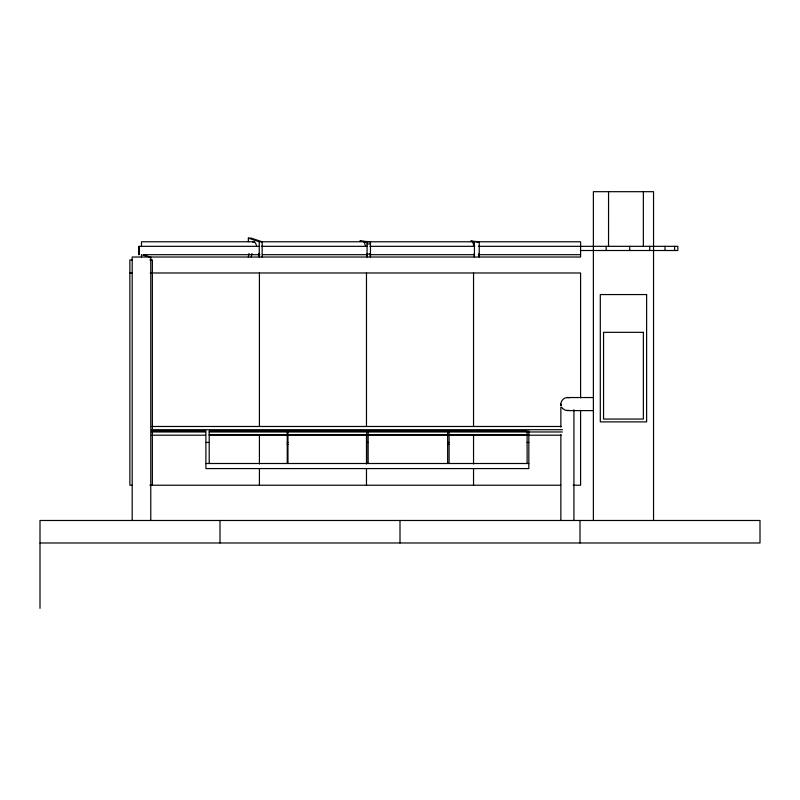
<?xml version="1.0" encoding="UTF-8"?>
<svg xmlns="http://www.w3.org/2000/svg" width="800" height="800" viewBox="0 0 800 800"><rect width="100%" height="100%" fill="white"/><g stroke="black" fill="none" stroke-linecap="round" stroke-linejoin="round"><path stroke-width="1.2" d="M608.54 246.33L608.56 191.69M560.86 405.66C560.22 401.68 563.2 397.48 567.4 397.54L593.38 397.54M562.78 408.69L565.71 410.38L569.09 410.38M248.36 241.69L248.36 238.15L251.26 238.15L262.15 241.77L262.15 257.02M254.22 241.77L141.48 241.77L141.48 245.6M248.36 238.15L259.25 241.77L472.63 241.77M479.02 253.46A429.92 6.88 -90 0 1 479.24 257.02L479.24 241.77L470.82 241.05L474.44 241.77L580.59 241.77L580.59 257.02L132.19 257.02L132.19 520.48M367.08 243.95L370.47 243.95M258.98 246.33L139.3 246.33L139.3 254.69M261.47 246.33L367.43 246.33M369.92 246.33L474.63 246.33M478.37 246.33L677.85 246.33L677.85 250.51L580.59 250.51M367.08 254.11L370.47 254.11M143.98 254.69L259.99 254.69M262.49 254.69L367.27 254.69M369.77 254.69L474.56 254.69M478.3 254.69L580.59 254.69M132.37 259.92L129.87 259.92L129.87 485.23L131.9 485.23M149.87 259.92L152.37 259.92L152.37 485.23M129.87 272.98L132.29 272.98M150.19 272.98L580.59 272.98L580.59 397.83M567.4 410.61L593.38 410.61M151.76 426.48L561.16 426.48M151.76 429.71L562.4 429.71M151.71 430.84L205.9 430.84L205.9 468.58L528.83 468.58L528.83 430.84M151.76 431.97L205.43 431.97M209.17 431.97L562.4 431.97M209.21 434.58L366.71 434.58M368.16 434.58L527.11 434.58M151.76 435.19L205.43 435.19M209.17 435.19L561.16 435.19M205.9 442.45L209.21 442.45M287.24 442.45L287.96 442.45M366.71 442.45L368.16 442.45M447.64 442.45L449.09 442.45M527.11 442.45L528.83 442.45M287.24 444.43L287.96 444.43M447.64 444.43L449.09 444.43M205.9 463.5L528.83 463.5M149.88 485.23L560.68 485.23M573.12 485.23L580.59 485.23L580.59 410.32M40 542.98L760 542.98L760 520.48L40 520.48L40 608.31M567.4 397.54L569.09 397.76M142.63 255.03L149.53 257.02L143.78 254.96M561.69 407.25L562.46 408.27M560.86 404.07L561.09 405.76M674.6 246.33L674.6 250.51M665.03 246.33L665.03 250.51M653.54 520.48L653.54 191.69L593.38 191.69L593.38 520.48M649.76 246.33L649.76 250.51M643.36 191.69L643.36 246.33M629.72 246.33L629.72 250.51M606.18 246.33L606.18 250.51M580 520.48L580 542.98M573.93 409.73L573.93 520.48M560.86 407.25L560.86 427.11M560.86 434.57L560.86 520.48M527.11 463.5L527.11 430.84L209.21 430.84L209.21 463.5M474.44 241.77L474.44 257.02A429.92 6.88 -90 0 0 474.22 253.46M473.54 272.98L473.54 426.55M473.54 435.29L473.54 464M473.54 469L473.54 485.23M449.09 430.84L449.09 463.5M447.64 430.84L447.64 463.5M400 520.48L400 542.98M368.16 430.84L368.16 463.5M366.71 430.84L366.71 463.5M366.48 272.98L366.48 426.55M366.48 435.29L366.48 464M366.48 469L366.48 485.23M287.96 430.84L287.96 463.5M287.24 430.84L287.24 463.5M259.42 272.98L259.42 426.55M259.42 435.29L259.42 464M259.42 469L259.42 485.23M259.25 241.77L259.25 257.02A430.78 20.65 90 0 0 258.58 253.46M220 520.48L220 542.98M150.77 257.02L150.77 520.48M141.48 254.55L141.48 257.02M138.58 246.33L138.58 254.69M251.26 257.02A430.78 20.65 90 0 1 251.93 253.46M472.32 242.2A429.92 6.88 -90 0 1 473.55 245.6M364.67 241.77A430.24 13.76 90 0 1 365.28 242.2M248.36 257.02A430.78 20.65 90 0 1 249.03 253.46M252.88 242.2A430.78 20.65 90 0 1 256.55 245.6M477.12 242.2A429.92 6.88 -90 0 1 477.73 242.2M366.23 242.2A430.24 13.76 90 0 1 367.45 242.2M370.03 253.46A430.24 13.76 90 0 1 370.47 257.02L370.47 241.77L359.82 241.05L367.08 241.77L367.08 257.02A430.24 13.76 -90 0 0 366.63 253.46M363.45 241.77A430.24 13.76 -90 0 1 365.28 245.6M646.62 294.56L600.3 294.56L600.3 421.88L646.62 421.88L646.62 294.56M643.36 332.33L603.56 332.33L603.56 419.06L643.36 419.06L643.36 332.33"/></g></svg>
